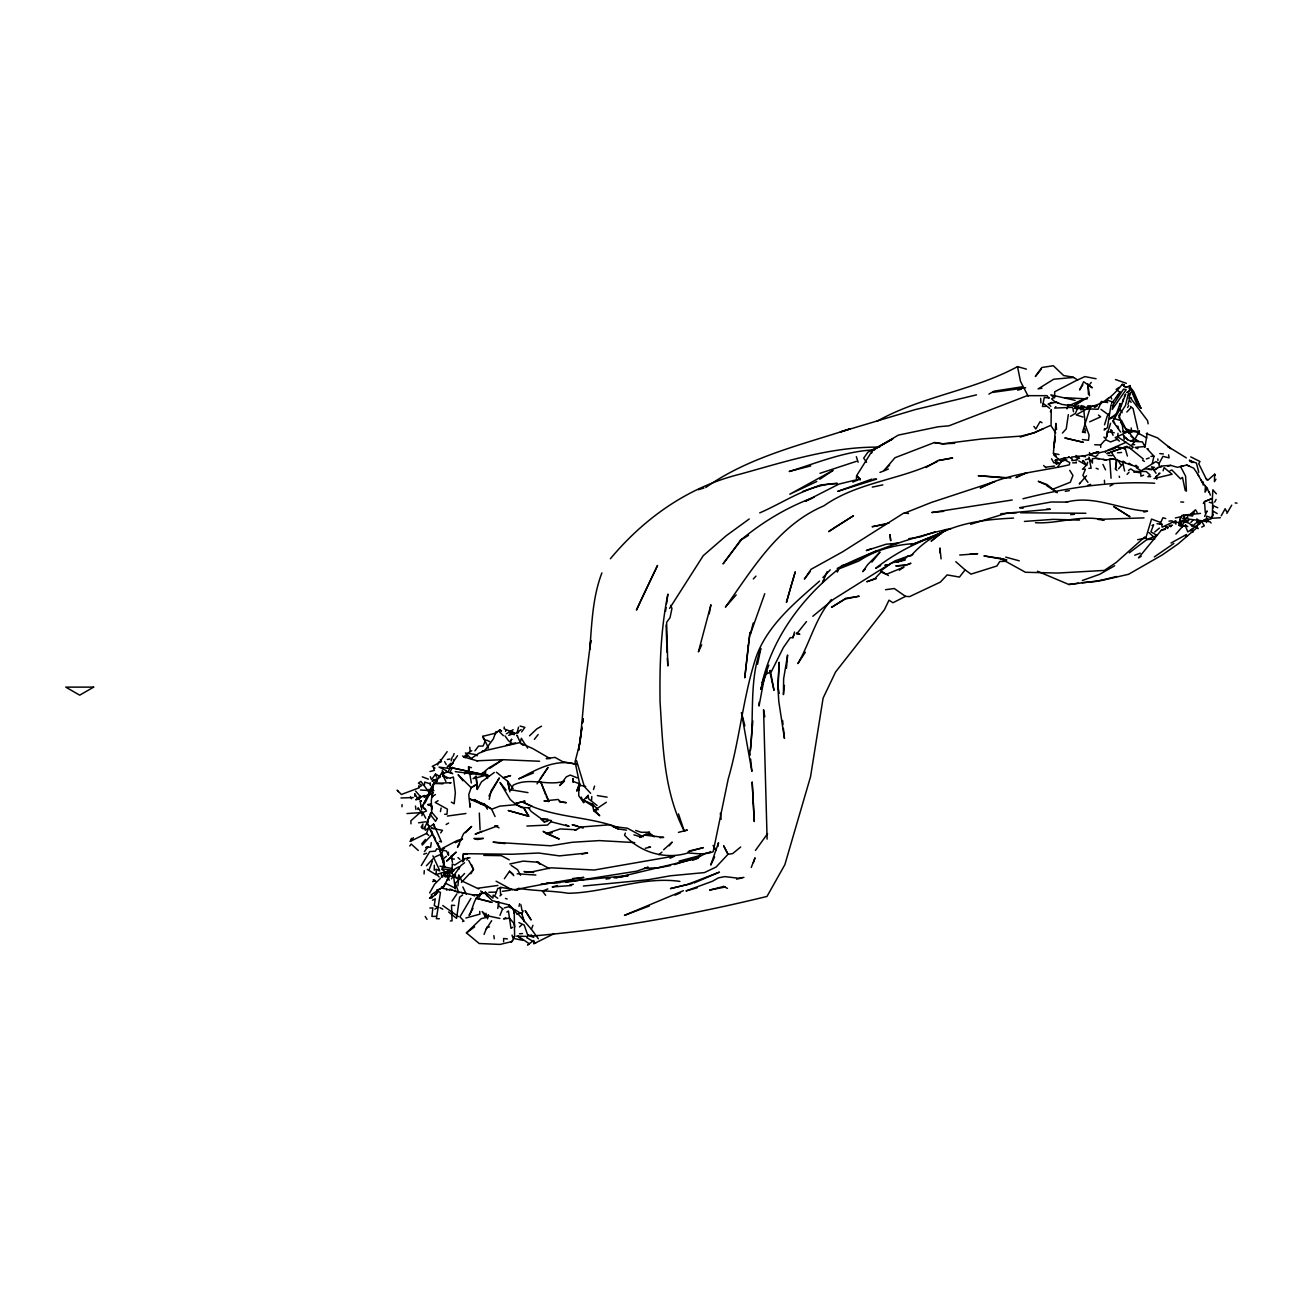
<?xml version="1.0" encoding="UTF-8"?>
<svg xmlns="http://www.w3.org/2000/svg" width="1315" height="1315" viewBox="0 0 1315 1315"><rect width="100%" height="100%" fill="white"/><g stroke="black" fill="none" stroke-linecap="round" stroke-linejoin="round"><path stroke-width="1.5" d="M1207.877 520.395L1212.282 517.222L1212.742 501.886M503.612 941.737L503.629 938.499L507.442 938.943M487.684 917.196L481.323 918.593L466.447 932.894L479.186 943.513L500.111 944.417L512.143 941.507L514.609 936.066L514.214 909.898L509.004 904.934L492.221 900.643L484.89 893.345C474.337 891.981 473.252 909.24 469.11 915.454L472.989 908.353M1054.646 397.886L1054.696 391.771L1076.936 380.199L1084.924 376.6L1096.085 378.753M1090.579 459.954L1092.453 463.061L1092.338 458.804L1096.151 458.179L1105.997 460.02L1112.983 458.804L1138.215 467.367L1135.946 465.247L1135.437 466.315M452.081 873.242L452.261 863.939L454.727 865.073L464.803 858.596L470.063 857.758M1180.278 522.252L1180.36 519.491L1179.456 523.123M434.345 865.254L434.213 870.185L436.251 869.297L439.752 870.941M470.129 803.498L470.03 807.229L468.781 794.457L471.181 787.685L477 784.102L476.079 776.245L473.088 778.661L485.482 775.39L487.668 778.431M759.149 702.21L759.051 706.04L764.903 674.595L771.363 671.653L783.313 647.654L790.282 637.66L792.945 637.676L793.948 634.685M1206.414 478.627L1207.778 480.254L1214.666 474.205L1214.419 481.652L1215.948 479.252M449.812 873.374L449.911 870.579L435.857 874.607L427.342 869.429M941.096 558.908L939.913 547.977L940.028 552.941M427.556 824.209L429.265 826.28L427.556 824.209L427.589 820.708L431.649 812.144L431.304 800.638L433.703 783.395L451.094 782.704L449.878 782.869M418.301 850.493L411.201 844.016L409.754 846.005M479.318 813.048L480.074 829.781M444.881 866.897L441.15 856.098L439.374 846.005L438.585 846.663L439.769 848.274M401.963 806.785L402.094 804.583M1106.836 436.81L1107.148 431.468L1114.216 432.783M591.569 800.325L591.799 796.545M1068.635 457.39L1055.238 460.283L1056.422 464.113L1059.249 462.995L1056.537 463.012L1056.422 464.113M424.071 873.965L424.285 870.612M1117.98 433.309L1117.75 436.892L1133.251 447.215L1130.982 449.04L1143.294 458.984M1056.208 455.976L1053.397 453.396L1055.879 423.414L1056.57 429.463M487.684 896.403L486.55 895.055M1205.428 486.271L1205.033 492.172L1207.334 488.342L1202.535 482.737L1197.439 473.581L1193.658 468.156L1186.705 465.033L1177.533 467.335L1170.679 465.362L1160.833 466.085L1161.54 466.874L1157.989 467.532L1155.507 469.537L1144.872 468.814M1206.43 522.433L1206.595 516.138L1212.759 518.241L1220.353 517.716M757.555 664.272L760.81 648.509C748.86 681.269 754.366 716.675 750.323 750.618L752.821 720.932M1203.093 485.021L1203.34 481.997M786.452 668.299L787.603 654.985L783.625 678.819L783.428 694.616L784.43 685.345M485.366 774.551L485.646 771.395M457.932 885.784L458.54 879.308L454.185 876.415L455.582 875.001L450.749 876.415M504.253 727.031L504.089 728.773L512.456 732.225L509.842 733.54L514.379 734.691L512.686 732.061L515.875 733.458L521.135 729.595M856.361 478.463L856.64 475.668L873.045 449.5L892.819 438.881L873.423 449.944M1116.928 470.491L1115.498 469.176L1116.451 459.494L1119.147 460.957M1148.488 469.356L1151.545 469.718M1129.01 464.425L1129.141 463.225L1132.084 465.263M424.367 785.285L424.729 782.096L430.367 783.871M427.819 822.73L427.589 820.708M447.1 875.576L447.856 871.467L449.796 874.968L443.336 887.231L445.16 884.058M422.362 828.532L422.756 825.508M581.871 728.494L578.6 750.306L581.92 726.998M582.627 722.625L583.137 718.713M431.78 809.629L432.109 807.098L431.978 808.051M435.857 874.607L436.35 870.99M665.571 611.294L666.08 607.481M666.606 603.651L667.889 594.101C660.689 629.54 659.538 665.719 660.064 701.865C662.875 745.572 663.681 791.088 684.195 830.916L687.367 830.061L678.441 832.379M1055.238 436.629L1053.759 447.626L1055.32 437.533M423.019 796.611L424.285 796.676L424.449 795.46L421.047 796.857L418.91 799.454L420.175 796.101L421.047 796.857M582.496 722.938L583.055 718.878M1077.347 405.99L1074.158 406.795C1095.198 410.017 1109.548 400.68 1122.385 384.161L1124.259 384.884L1123.733 386.183L1126.577 387.267L1130.16 385.591L1129.404 390.933L1127.07 392.347L1129.404 390.933M1115.498 469.176L1116.879 459.527M1068.339 414.636L1066.251 428.854L1062.421 433.062M431.287 842.668L430.613 847.09L425.649 847.633L428.098 846.597L424.433 851.594M1147.239 432.964L1144.954 447.445M717.891 846.449L718.516 842.701L710.725 865.056L714.62 856.936M497.76 908.484L498.829 901.991L495.771 901.86M1181.347 523.748L1181.856 520.724L1189.319 523.321L1192.524 526.51M440.426 811.651L441.084 808.035M709.212 613.908L710.922 604.769L698.413 651.862L701.717 644.876M1138.017 447.412L1137.754 448.694L1135.075 447.429L1144.905 446.508L1142.406 441.873L1130.916 441.232L1127.596 439.703L1123.109 435.166M441.561 886.869L441.643 888.085L449.368 889.811L450.042 889.039L454.859 891.143L472.266 894.775L480.041 894.808L482.079 891.817L482.375 893.016M1145.776 538.147L1151.529 519.08L1160.405 522.4L1160.077 524.077L1162.887 517.748L1165.731 518.554M1212.775 512.965L1212.775 510.943L1217.213 513.59M424.285 796.676L433.358 792.764M505.535 731.436L505.782 730.203M454.135 753.61L453.133 756.273M1069.506 463.817L1069.769 462.601L1064.476 459.757L1060.991 461.91M1138.774 433.901L1139.382 431.057L1122.78 431.632L1128.5 431.468L1115.219 437.566L1119.41 441.133M489.229 799.306L491.054 791.022L499.338 777.938L488.933 795.97M438.585 846.663L429.38 828.466M1152.318 463.274L1153.962 456.19L1146.992 448.662L1148.406 449.056M444.076 876.793L444.355 875.626L448.349 876.595M458.031 878.141L458.82 874.886L461.729 880.886L478.759 888.956M417.792 809.35L418.17 807.755L421.556 813.015L426.52 811.01M519.014 906.298L519.655 903.668M1120.692 432.109L1112.802 421.277L1119.805 409.623L1125.673 394.073L1124.374 396.472M1128.369 393.497L1125.41 405.612L1118.703 415.885M1129.026 388.204L1130.16 385.591M1192.195 524.521L1191.9 525.704L1195.319 526.362L1198.097 528.646L1196.453 526.066M487.471 918.906L488.44 915.092M520.526 741.413L521.332 738.29L525.408 744.816M753.265 622.981L750.372 634.142L764.738 593.739M517.222 732.208L518.521 727.195M421.885 815.662L422.74 812.456L406.96 813.558M1179.719 520.395L1180.689 516.795L1175.363 517.962M451.209 760.81L452.212 757.144M792.945 637.676L794.523 632.038M449.862 766.596L450.798 763.275L447.264 766.842L452.952 763.374M763.851 678.293L760.695 689.422L767.056 671.39M1127.941 404.395L1129.256 399.875M1087.686 462.19L1086.732 465.379L1078.777 460.907M1163.101 470.803L1164.071 467.581L1172.092 474.255L1153.962 478.561M488.522 915.174L485.153 916.276L486.057 913.3M1066.942 408.866L1068.224 404.625L1074.256 406.039M1122.484 401.733L1123.273 399.119M1211.674 518.258L1213.219 514.329L1212.545 515.102M593.509 789.526L594.561 786.091M1110.583 423.298L1105.8 438.7L1103.91 437.122M452.804 762.914L451.029 765.083L457.488 755.714M1085.467 432.701L1082.524 432.043L1090.727 406.056L1087.801 406.582M499.733 729.924L501.492 730.976L499.733 729.924L496.889 732.093L495.985 731.567L493.355 738.882L484.265 751.161L479.137 753.133L471.69 758.18L471.822 759.265L465.395 752.936M1104.616 428.723L1104.189 430.038L1107.411 427.687L1111.011 404.921L1113.641 406.088M625.315 833.085L624.576 835.222C640.586 852.597 665.259 859.944 688.057 852.925C696.408 853.517 705.136 854.98 713.157 851.758L728.214 779.006C739.786 739.129 743.106 696.95 755.994 657.352C767.187 625.43 794.934 602.747 819.574 581.082M753.396 862.591L755.04 857.807L751.243 867.456M601.908 572.896C592.523 597.257 591.832 623.902 589.761 649.659L590.813 640.438L585.652 681.219L580.096 742.186L575.066 761.812L580.096 786.074M486.238 929.08L491.662 920.681M1121.103 403.935L1120.133 403.623L1116.369 413.781L1109.959 418.647M423.562 808.396L425.846 809.826L422.46 806.391L433.703 783.395L436.021 781.915L442.267 772.02L444.289 772.941L447.807 772.037L452.689 773.68L450.075 772.168L452.442 767.319M437.632 764.936L438.75 761.96M447.133 880.376L448.185 877.565M495.245 894.989L497.859 888.25L500.834 888.348M411.48 838.362L410.28 841.37L426.487 833.447L428.575 828.072M1180.081 519.902L1181.807 515.496L1184.864 515.94M429.002 870.004L432.454 861.161M871.664 453.05L873.045 449.5L867.867 452.228L863.692 458.13L866.536 462.305M538.361 938.795L531.391 929.278L532.953 925.333M484.052 934.406L486.961 927.141L489.492 926.943M442.843 850.854L441.84 853.32L442.892 857.068M499.947 915.371L502.379 909.372M1050.356 411.759L1051.244 409.639L1051.063 425.83L1055.731 432.964M837.343 572.091L838.658 568.984L858.925 560.979C875.527 549.917 895.071 544.657 914.845 543.572M1194.135 512.16L1192.508 515.99L1183.336 514.806L1183.812 518.373M1078.826 405.398L1075.44 413.354L1070.509 416.28M1118.868 417.841L1120.101 414.965M521.743 914.106L523.156 910.9M485.728 739.951L483.049 746.049L478.594 746.098L474.912 750.849M466.907 860.191L467.893 857.988M428.032 820.281L424.351 828.532L423.233 828.762L421.195 827.151L422.986 823.995M1197.11 525.638L1198.491 522.614M1204.639 516.384L1207.154 510.976L1205.28 512.751L1204.556 501.607L1211.97 498.549M448.086 771.56L449.812 768.552L439.029 767.089L446.278 770.656M422.46 806.391L433.457 785.302M517.633 914.385L510.45 906.314L504.368 907.86M463.62 860.947L464.803 858.596M510.713 790.167L513.212 785.187C529.518 776.787 547.402 786.469 564.447 781.192L559.763 785.565L566.223 776.935L570.233 775.045L577.17 777.855M823.815 579.997L822.533 582.529L827.119 571.68M424.926 803.103L432.01 789.197M514.609 936.066L513.82 938.466L523.058 940.357L517.913 936.181L529.435 943.841L527.496 944.992L533.808 940.488L533.726 943.808L553.779 933.831M433.112 786.354L431.731 789L432.799 789.263M1214.698 502.083L1216.079 499.437M528.252 934.85L526.789 937.644L535.715 943.003M484.89 893.345L485.531 892.162L492.944 898.079L493.158 895.088L497.728 898.26M1139.382 431.057L1135.585 438.092L1130.916 441.232M478.808 897.701L480.764 894.151L479.844 893.444L480.041 894.808M1101.23 402.226L1098.074 409.244L1086.256 408.834M1205.756 519.704L1204.787 521.463L1205.641 520.937M476.079 776.245L477.312 789.427L481.487 781.85L494.325 772.447M755.435 850.443L767.615 833.611M1221.208 515.809L1225.169 508.708L1226.616 511.666M429.66 892.918L434.575 884.222L440.426 878.387M1127.547 407.568L1128.665 405.579M1226.846 513.442L1231.728 505.157M1181.906 525.984L1187.461 516.762L1188.185 519.063L1210.03 521.759L1211.082 523.041M768.831 665.111L762.092 683.077C772.579 637.446 802.249 597.602 838.658 568.984L836.176 571.335M421.293 865.517L429.758 851.61L435.331 851.15L436.761 848.8L446.459 850.986L448.514 855.309L448.399 852.186M459.543 844L457.521 847.271L463.57 833.644L471.658 826.445L465.461 832.707M1082.82 384.769L1079.631 389.98L1083.642 381.745L1092.288 387.826L1087.867 384.227L1088.458 394.434M586.408 798.254L588.183 795.361L588.578 798.813L597.026 805.47M430.367 789.23L435.643 780.962M470.77 873.785L473.482 869.544L471.444 864.58M1128.829 395.141L1130.538 392.511L1128.862 398.675L1131.541 397.968M805.355 652.224L797.876 663.598C810.007 642.788 815.267 618.461 831.359 599.541M537.03 783.855L548.043 767.401L540.399 778.611M669.598 608.401L703.262 555.653L726.357 535.616L749.205 519.014M440.706 832.905L442.465 830.324L431.073 828.154L433.621 828.417M706.369 852.991L699.054 856.903L674.447 864.58M452.031 901.071L456.946 893.871M1203.307 503.464L1204.556 501.607L1212.397 498.401M433.473 896.37L437.648 892.096L435.446 894.89L435.232 893.806M1057.967 466.578L1061.698 461.121L1059.085 459.658M504.352 878.749L509.53 871.237L512.932 873.998M692.594 860.355L697.887 858.169L700.221 854.832M447.856 871.467L447.659 873.209M1211 519.047L1212.282 517.222M438.881 777.872L440.394 776.672L435.479 774.108L431.484 779.746L430.334 776.705M1210.359 495.13L1209.027 491.646M451.44 878.831L460.907 865.533L464.557 862.755M1187.445 521.874L1188.99 519.721L1183.664 522.384M440.015 761.615L447.166 751.654M521.644 731.896L524.899 727.359L520.099 726.061M1109.202 413.436L1107.23 416.082L1104.534 424.778M1117.931 411.168L1119.87 408.62L1122.122 412.729M796.857 633.715L806.49 621.568M1111.52 403.442L1120.298 392.034L1116.106 397.475M810.27 571.483L804.386 579.077L811.043 569.313L842.52 551.873L904.062 512.899L908.007 513.36M1089.971 384.062L1091.236 382.435M955.791 561.686L965.079 569.872L959.473 577.071L947.145 574.902L940.406 582.085L909.586 596.615L905.493 596.369L892.951 602.747L889.006 600.182L884.403 609.749L835.633 671.916L823.108 698.068L810.566 776.606L784.858 864.695L766.99 896.436C689.783 915.273 611.294 929.311 532.082 936.05M1133.99 472.397L1134.763 471.395L1146.22 471.526L1150.083 474.994L1147.864 476.704L1150.724 476.605M1114.824 417.052L1116.156 414.126M534.367 739.326L538.147 734.559M1041.316 369.088L1035.332 376.485L1041.842 367.493L1053.348 365.734L1063.605 375.531L1073.139 377.158L1077.692 380.002M669.22 845.792L672.212 842.093L663.615 849.769M420.192 801.065L421.31 801.016L420.192 801.065L421.096 807.131M1138.938 441.347L1136.078 439.835L1131.952 444.782L1134.648 444.634M421.737 843.868L425.485 839.43M1055.879 406.631L1054.663 408.061L1072.35 407.371M410.28 841.37L413.42 837.721M1164.991 528.548L1161.194 530.372L1138.511 557.889L1141.173 556.261M1175.922 534.054L1183.122 525.786L1180.952 524.504L1181.281 526.312L1183.122 525.786L1179.078 525.458L1178.98 522.334L1174.837 522.4M428.263 819.048L429.873 817.223L428.969 816.484M1118.555 468.798L1122.106 464.721L1120.495 464.458L1118.588 461.006M494.736 734.543L496.889 732.093M736.17 594.906L725.403 607.119C752.887 568.672 778.102 525.326 823.831 505.864C857.939 481.767 901.186 479.942 937.595 461.368M1086.486 475.783L1079.27 483.953L1080.355 482.901M1100.721 447.396L1100.655 444.93L1104.567 440.574L1106.194 439.9L1110.468 441.955L1117.569 439.243M1127.07 474.403L1129.043 472.2M511.206 942.082L512.603 940.537M517.798 733.096L518.603 732.225M1182.645 518.8L1184.24 517.074M1190.88 522.482L1192.952 520.214M903.767 560.239L907.432 556.245L910.966 555.834C937.644 525.507 975.188 519.836 1013.536 518.11M433.029 858.777L426.389 865.763M753.331 578.962L755.961 576.118M1206.775 520.559L1208.074 519.178L1206.956 519.326M454.842 883.877L464.557 873.505M461.434 882.398L473.482 869.544L468.748 860.536M871.861 562.097L880.014 552.119L867.621 564.71L862.722 571.68L865.352 568.951M441.298 877.138L446.081 872.124L444.108 874.048L444.832 873.39L445.982 877.335M822.927 577.548L830.258 569.822M1126.823 412.039L1130.966 407.666M588.183 795.361L583.531 800.243L583.712 802.594L578.764 795.789L578.847 785.055L585.717 786.386M610.39 558.744C644.12 518.274 688.123 487.01 739.671 474.271C785.318 461.68 831.77 446.41 879.62 447.166M433.95 779.647L432.24 781.373L438.355 778.003M519.524 926.943L521.693 924.774M432.586 897.652L429.611 898.244L432.093 895.762L431.156 894.857L443.254 886.787M432.076 832.822L432.586 833.858L422.296 845.085M889.598 465.083L884.058 470.507L894.956 457.735L934.39 442.563L943.085 443.845M1180.508 523.206L1185.818 518.028M437.648 844.394L438.487 843.589L436.728 842.685M446.788 860.931L456.206 852.087L446.804 860.931M551.264 821.431L547.451 825.08L526.904 826.05M1157.989 467.532L1155.507 469.537M1190.502 530.964L1193.017 528.646M427.556 794.983L424.975 797.137M1144.823 536.914L1116.353 562.343L1104.386 570.414L1057.638 573.061L1025.453 572.272L1000.255 558.365L983.916 555.916L1006.846 559.976L1000.255 558.365M421.704 811.191L410.855 820.79L410.97 823.815M1155.474 477.23L1160.011 473.203L1158.827 473.384M1190.946 513.738L1195.499 509.793L1197.127 512.439M431.945 796.742L435.364 794.589M499.93 895.926L501.722 894.381M483.246 772.678L488.67 768.026L502.741 759.692L539.561 761.254M1196.403 528.219L1177.993 544.015L1162.082 555.045L1128.549 574.293L1101.855 580.425L1068.865 584.501L1037.453 571.236M1080.93 409.918L1083.527 407.749L1085.368 425.057L1089.099 435.134L1088.508 440.295L1082.393 439.539M420.175 796.101L415.721 799.799L418.104 799.241M448.908 871.845L446.788 873.604L458.804 866.815L459.017 869.116M740.674 847.008L732.669 853.599L728.017 854.29L716.1 867.029L704.462 872.585L670.436 875.79L648.229 879.735L583.367 886.031M812.818 616.275L833.233 599.476L879.949 570.118L895.137 560.798L912.857 554.552M1154.702 531.983L1159.419 528.104M658.864 854.684L661.987 852.136M470.441 751.424L464.507 756.224L467.252 756.339M1156.477 535.698L1146.959 539.495L1129.289 552.826M1097.943 454.678L1095.395 456.732L1089.593 454.711L1089.51 452.508M446.475 856.295L442.514 859.484L441.873 857.561M1193.839 524.8L1198.639 521.003L1196.864 518.833M464.491 773.993L467.581 771.593M819.787 479.252L833.053 470.392L789.773 494.21L816.845 481.471M439.391 841.353L441.495 841.945L433.588 824.061L425.403 830.242L424.416 827.382M466.447 932.894L474.616 926.845M462.633 894.956L459.625 897.159L456.568 918.347L448.645 912.002M511.091 907.235L510.286 907.827L509.004 904.934M880.688 570.957L891.734 562.886L905.098 560.108M1185.489 526.23L1187.823 531.901L1200.283 523.419L1198.77 523.502M1081.341 400.565L1073.697 405.99L1087.719 397.475L1067.599 406.22M1120.101 392.445L1116.156 389.388L1119.049 387.383M1154.307 556.935L1173.851 543.457M1109.909 418.795L1113 416.691M449.796 874.968L448.892 876.76M899.296 570.217L903.964 567.077L886.326 574.31L881.066 572.074L874.919 578.551L866.733 581.756L876.365 578.633M606.346 802.249L593.739 810.747L599.722 815.76L595.58 811.273M1128.517 470.376L1130.736 468.896L1135.157 471.888L1140.812 472.94L1140.894 476.194L1143.573 475.225M506.867 912.035L508.428 910.999L510.96 928.341L512.636 927.322M489.722 768.387L502.741 759.692L476.786 760.793M705.777 487.503C748.728 457.028 801.016 444.963 850.378 428.756L840.269 431.978L915.092 409.639L976.503 394.862M419.091 787.208L421.901 785.384L418.4 783.115L420.882 781.389L429.479 792.797L428.904 789.427L433.95 790.644M904.457 557.708L897.142 562.31L902.337 560.354M1055.238 460.283L1058.148 459.198M1199.247 522.943L1205.296 519.211M748.531 535.353L740.444 540.317L723.036 563.905L741.808 539.216L740.444 540.317C762.437 522.088 787.077 507.097 814.001 497.333M506.357 733.819L513.129 729.677M707.388 853.402L710.495 851.528M438.092 800.671L435.199 802.413L447.412 809.152L446.952 814.215L444.634 814.297M871.664 450.946L898.342 435.101L938.154 426.783L948.97 425.813L1027.229 395.667L1047.052 395.667L1048.778 398.034M434.87 909.142L437.681 907.465L434.246 905.476L435.265 898.852L432.52 900.2M426.849 796.183L428.772 795.065M1097.302 405.908L1094.622 407.453L1094.014 406.351M541.533 726.176L536.865 728.855L529.551 735.825M1114.693 565.762L1099.587 574.343L1082.311 580.507M446.097 824.505L448.596 823.091M505.798 917.689L503.579 918.922L509.595 918.199L514.543 924.231M988.896 394.089L994.239 391.13L1022.33 386.791M1170.991 543.046L1186.508 534.449M759.725 512.883C784.891 502.051 809.202 484.084 837.31 483.427L820.741 484.939L802.692 491.531M436.021 781.915L437.172 781.274L436.629 780.305M639.912 837.474L644.235 835.091L651.106 834.466L654.328 836.735L648.213 833.02L651.106 834.466M1026.39 369.137L1017.514 366.622C973.264 390.703 920.894 396.39 876.809 421.375M429.611 898.244L432.356 896.764M880.688 565.631L875.659 568.327C895.088 553.04 917.886 541.616 941.129 533.742M837.228 568.409C873.144 550.459 911.788 537.079 950.992 528.531M442.07 848.487L456.995 840.614L462.551 839.069L455.335 842.701M926.039 467.532L938.039 460.464L952.635 457.949L939.288 460.48M1109.893 486.024L1112.802 484.528M876.842 550.558L849.901 563.445L841.501 565.697M574.836 830.258L581.296 826.987L609.782 824.784L618.247 828.96L626.548 830.16M440.887 849.983L444.503 848.159M1088.327 407.962L1076.196 414.915L1083.018 417.036M670.075 858.251L674.661 856.032L594.199 870.02L551.051 867.818L531.408 871.96L523.995 871.615L533.676 872.519M1050.833 406.335L1048.302 404.067L1051.77 402.39M1201.68 527.101L1204.343 525.836L1201.828 521.628M470.902 898.359L459.921 916.867L463.998 921.141L462.601 921.519M1108.775 397.755L1106.392 399.809L1113.279 402.226M1151.973 525.523L1153.633 524.767L1150.921 531.819L1156.658 535.205M1170.679 465.362L1167.605 466.299M1089.642 421.819L1100.671 416.839L1098.469 415.063M1050.06 425.633L1034.116 432.783L1020.193 437.09M931.694 536.964L942.691 532.033L911.164 545.035L929.82 537.687M812.308 498.138L805.191 501.311L838.954 484.084L860.207 478.89L856.64 475.668L860.125 479.975M1043.206 428.739L1034.116 432.783L1021.098 436.103L982.404 438.898L942.789 443.829L934.39 442.563M675.088 895.186L680.447 892.803M434.887 856.953L441.133 854.191L441.15 856.098M852.86 482.112L860.207 478.89M1071.758 458.245L1071.659 457.012L1085.335 455.631L1098.452 451.703L1098.814 452.853L1105.405 451.357L1115.186 448.366L1115.712 446.804L1122.139 447.84L1129.848 447.116M1128.812 433.391L1134.45 430.958L1146.861 437.977M1107.477 450.355L1126.314 442.235M542.914 891.011L547.862 888.907M694.008 883.023L719.469 872.124L687.466 884.436L670.436 888.595L692.052 883.483M483.657 892.951L485.531 892.162M482.046 831.294L475.175 834.17L497.777 825.82L494.818 825.738L499.075 827.842M1170.087 470.737L1171.895 469.981L1180.541 478.874L1182.481 477.378L1185.292 490.725M879.916 472.447L888.365 469.061M469.488 751.67L471.74 750.766M533.578 772.941L518.685 778.875C536.947 769.39 555.818 758.081 577.203 764.541M1053.249 489.032L1070.295 482.243L1072.958 475.504L1069.769 470.376M683.323 890.748L624.444 915.371L649.429 905.936M907.416 564.612L910.917 563.247L905.312 565.499L895.794 565.943L905.476 564.825M1090.053 407.108L1093.653 405.743M425.633 821.776L418.548 822.812M1146.368 458.984L1149.228 457.932M1126.922 446.262L1106.885 453.659L1121.695 448.267M508.724 735.348L513.82 733.458M1134.714 555.226L1140.236 553.204M697.887 858.169L622.587 876.201L628.06 875.543M871.401 548.684L866.306 550.558L886.162 544.213L898.178 543.259L890.633 544.065M1082.524 432.043L1085.565 430.942L1084.711 428.493M871.845 479.12L837.721 491.366L876.595 479.137L873.439 479.137M432.635 881.625L435.479 880.606L433.177 879.834L435.709 881.445M647.851 867.358L636.772 871.171L565.927 882.332M1089.593 454.711L1098.452 451.703M935.146 531.835L920.089 536.947L908.731 538.706M820.001 473.318L856.344 461.351M1062.257 458.738L1065.084 457.801M450.618 777.938L453.379 777.034L455.335 792.731L454.201 803.761L451.341 802.134M648.048 867.177L644.481 868.344L658.815 867.785L670.584 865.549M423.693 854.191L426.471 853.303M1087.883 485.268L1090.677 484.364M484.923 750.471L482.128 751.342L519.195 742.761M1085.483 459.708L1089.625 458.409M516.927 914.073L521.463 912.692L524.258 921.601L522.499 916.999M1022.988 498.747C1065.758 487.898 1110.435 480.879 1154.636 483.23M503.76 777.707L510.565 775.653L503.152 777.74M476.688 895.285L478.594 894.726M698.364 489.706L703.92 488.062M541.073 819.196L544.426 822.056L548.043 820.987M970.634 524.274L1006.501 513.195L1050.389 509.283L1046.493 509.217M439.884 889.121L436.662 890.041L436.859 891.225M697.279 887.773L685.97 890.945L712.451 881.247L718.401 877.878L724.795 876.612L738.652 878.256L743.912 877.368M679 861.128L699.958 855.572M1161.194 530.372L1165.435 529.271M557.494 885.57L552.168 886.951L571.466 885.505M810.747 465.921L789.164 471.493C817.174 462.929 845.035 451.061 874.59 449.862M723.529 886.474L709.623 890.074L725.321 887L723.529 886.474L727.474 888.365M1017.629 390.128L1021.311 389.191M429.956 771.511L434.377 770.393L433.638 768.552L434.986 768.124L432.224 766.415L441.462 761.549L440.328 759.511M1076.426 459.066L1079.516 458.294L1075.966 455.5M515.529 742.876L506.324 745.178L512.571 743.83L508.478 740.723L504.976 735.858M1048.302 404.067L1056.093 402.143M483.723 739.572L482.901 736.285L495.097 733.277M645.944 833.168L649.709 832.247L641.227 832.313L635.753 830.455M1057.605 462.042L1053.923 462.913L1051.523 458.771M1061.271 461.154L1066.777 459.823M1116.698 576.512L1095.987 581.46L1082.327 582.66M596.747 810.04L593.739 810.747L592.424 804.221L583.531 800.243L593.344 806.539M465.872 918.018L479.893 914.155L479.728 911.394M1069.555 464.754C1039.853 471.838 1007.454 473.203 980.267 487.997L995.143 481.471L931.201 502.511L904.753 513.047L908.517 513.475M1143.853 512.045L1147.568 511.206C1119.986 509.793 1094.096 494.588 1066.071 502.231L1067.616 502.116L1051.26 502.001L1019.585 507.672L1023.103 508.231M1103.581 402.094L1100.392 402.801L1100.918 403.787M1196.617 521.71L1200.431 520.871M1204.261 520.017L1208.074 519.178M645.27 848.274L650.514 847.09L648.147 847.287M889.121 522.992L872.108 526.74L886.113 524.208M736.548 879.16L741.972 877.976M509.743 863.988L523.091 861.128L538.657 862.295M872.272 487.125L882.825 484.873M569.839 884.962L573.373 884.255M447.314 759.528L449.993 759.002M1137.639 539.692L1146.154 538.032M581.871 854.043L587.641 852.942L559.434 855.884L538.69 853.024L511.88 854.257L463.455 853.682L462.666 861.604L463.455 853.682L467.236 854.093M941.918 531.309L945.206 530.701M515.48 889.762C538.279 884.716 560.995 881.362 583.827 877.401L572.699 878.519M1169.479 525.753L1172.487 525.195M1185.538 536.504L1186.804 536.273M615.979 877.828L627.781 875.691M1042.006 388.221L1038.094 388.911L1053.775 379.197L1073.55 377.454M1065.282 491.317L1069.342 490.643M1012.221 499.996L931.776 512.521L943.693 511.338M606.084 879.077L610.045 878.453M614.006 877.828L627.896 875.642M1200.529 513.392L1186.163 514.905M1025.667 387.777L992.71 392.396M478.134 888.2L497.859 885.439M885.537 589.712L894.266 588.512L905.493 596.369M443.007 783.822L433.703 783.395M447.363 816.056L465.921 813.492M502.511 891.291L510.45 890.189M1068.865 584.501L1078.481 583.186M1186.426 491.169L1185.604 476.211L1180.443 466.365L1183.434 465.97M514.099 889.729L519.195 889.055M1046.082 467.137L1054.581 466.069M552.284 832.806L546.3 833.562L543.128 831.343L559.237 839.036L546.3 833.562L560.206 828.943L576.66 829.798M627.978 875.56L541.188 884.025M1200.94 479.778L1202.535 482.737M431.172 804.073L427.704 804.468L432.093 806.21M1071.824 460.595L1077.182 460.02M1111.043 478.216L1109.745 459.149L1112.983 458.804M659.999 837.737L663.664 837.359L644.235 835.091M1168.986 521.135L1172.06 520.822L1174.098 523.008M1000.814 513.721L1016.627 512.801M1070.657 514.658L1074.454 514.313M450.371 920.96L452.064 920.829L451.522 905.246L454.743 905.443M1117.471 452.804L1121.564 452.491M429.841 908.073L432.882 907.843L431.895 916.423L435.84 916.325M959.703 555.029L977.686 553.714L970.355 553.796M885.422 565.253L888.644 565.039L884.847 565.22M519.491 933.782L522.532 933.568M455.253 771.626L485.482 775.39M1088.886 468.354L1091.154 468.222L1088.935 457.16M1150.888 456.387L1153.962 456.19M1024.418 521.43L1053.151 519.359L1079.467 520.099M483.772 855.375L501.442 855.67L509.234 859.829M526.312 936.362L516.466 936.181M1046.444 406.319L1042.45 406.483L1044.274 397.492L1049.304 397.919M942.789 443.829L954.739 443.303M1146.959 539.495L1154.702 539.183M546.744 883.072L560.174 882.562M400.927 797.991L413.239 797.548M1006.402 561.275L999.795 561.489L996.902 565.992L970.996 574.129L965.079 569.872M1095.642 452.935L1098.814 452.853M445.884 781.521L441.84 773.006L444.289 772.941M1085.878 513.261L1020.637 512.784M488.835 892.244L496.347 892.162M1072.711 462.847L1076.344 462.814L1076.163 461.927M1144.017 517.896L1098.058 519.359L1104.238 520.05C1081.325 514.247 1058.641 524.044 1035.464 522.729M547.73 819.031L541.649 819.064L531.26 811.486L528.203 807.558M439.374 918.758L436.383 918.659L440.459 892.392L437.616 891.356M1094.705 444.749L1100.655 444.93M1074.421 408.439L1082.311 408.702M1121.695 384.785L1124.259 384.884M449.368 889.811L452.245 889.926M1087.176 398.889L1064.953 397.722M1116.862 426.224L1118.046 426.29L1118.523 428.937M529.978 807.854L521.151 807.443L514.97 803.679L510.121 799.372L500.029 782.474L506.094 790.101M451.867 858.974L454.382 859.09M1058.641 403.294L1055.337 401.782L1061.862 404.412L1070.969 405.678M1180.788 501.952L1183.632 502.116M1108.2 455.385L1111.964 455.615M420.504 790.003L427.967 790.463M449.319 871.155L456.305 877.516L453.708 877.187L455.237 888.956L454.875 882.381L458.886 892.918M517.189 873.801L535.863 875.034M1010.906 477.97L978.229 475.718L1005.679 478.003M634.734 842.586L599.311 840.597L572.14 842.29L550.574 845.792L493.01 842.175L504.993 843.605M442.777 868.87L454.102 870.546M1096.135 458.524L1099.176 458.787M1159.797 453.593L1163.397 453.938M518.915 922.604L524.192 925.053L527.759 935.261L530.405 935.54M545.61 794.589L540.728 781.899L548.963 801.476L543.966 800.95L558.168 799.471L560.667 802.019L566.354 802.692L559.253 801.443L560.667 802.019M1156.97 523.715L1162.263 524.373M1235.163 502.905L1237.004 503.152M597.372 795.591L607.119 797.153M527.989 792.616L509.513 789.542L507.639 781.274L496.396 772.217M1101.263 401.437L1107.657 402.538L1106.194 401.141M499.897 918.445L486.977 915.684L482.145 911.509L485.153 916.276M796.249 633.534L799.832 634.208L796.676 633.09M439.884 866.158L451.456 868.393L453.133 871.516M1075.128 400.352L1050.816 394.878L1053.89 397.557L1051.622 398.905L1055.814 402.62M492.188 902.435L476.194 898.26L490.166 901.728M679.888 881.395C642.575 876.037 605.689 892.606 568.228 893.28C551.675 890.551 534.86 891.11 518.554 888.299M1053.397 453.396L1058.97 454.513M1154.554 467.466L1151.48 466.825L1156.049 473.236M488.67 775.702L449.714 767.352L488.67 775.702L482.391 772.661M1087.62 405.99L1090.842 406.68M1065.051 437.994L1083.412 442.333L1065.084 438.027M1179.078 525.458L1180.097 525.688L1178.98 522.334M1105.997 460.02L1103.022 459.313M577.515 826.001L572.14 824.735L583.219 828.072M575.855 764.245L562.524 761.599L555.029 757.391L546.202 758.558L550.13 758.607L532.444 748.399L520.313 743.139L523.025 745.293M1082.294 456.075L1085.401 456.815L1085.335 455.631M427.983 804.813L431.517 805.701M1209.274 502.314L1212.151 503.037L1212.857 489.821L1216.359 493.832M517.699 890.189L500.177 887.247L500.588 894.595M1005.728 557.133L1019.257 560.815M468.6 773.664L468.584 766.859L471.444 767.664M1084.333 406.516L1081.045 405.579L1081.226 406.713M463.718 756.914L477.641 760.99M1113 418.236L1119.624 420.241M618.56 827.677C587.197 815.81 551.922 818.062 522.187 801.755L514.97 803.679L525.014 801.131L522.187 801.755L532.098 806.243M633.929 834.861L641.161 837.047M1130.571 440.541L1133.333 441.413M505.453 898.441L507.13 898.967M442.629 775.965L449.911 778.283M487.635 747.791L488.473 748.054L482.901 736.285M1134.944 431.846L1125.788 428.871L1121.498 420.373M1115.498 379.558L1126.363 383.306M527.759 935.261L533.726 937.316L531.178 934.834M543.687 891.225L542.142 890.682L545.643 895.301M478.611 802.479L474.337 799.536L491.103 808.774L484.216 804.024L469.471 798.895L482.293 804.517M1126.1 446.969L1131.344 448.793M1075.341 456.65L1078.399 457.719L1078.349 456.502M1096.168 468.304L1098.239 469.077M422.296 776.836L428.378 779.154M1146.318 433.523L1157.512 437.911L1170.975 448.694L1167.687 446.393L1186.344 457.883M454.859 891.143L457.899 891.915M1189.664 466.283L1186.705 465.033M465.411 771.264L471.822 774.025M523.781 807.887L528.729 816.237L508.379 810.566L528.729 816.237L523.781 807.887L516.236 804.649L499.716 806.144L491.629 809.251L495.065 816.516M1122.139 447.84L1124.769 448.99L1125.032 447.84L1127.382 456.042M1126.577 387.267L1123.733 386.183M475.816 754.613L466.809 753.133L467.039 754.432M480.041 803.465L487.783 806.917M461.187 892.507L464.014 893.115M1217.789 507.771L1212.742 505.47L1212.89 508.215M1044.768 484.298L1038.258 481.29L1046.954 484.512L1057.178 492.665L1046.313 485.35M618.247 828.96L612.987 826.494L627.452 828.236L643.101 836.8M486.846 740.213L489.673 741.594M565.713 824.752L569.116 826.395L551.675 821.908L551.297 820.544L541.649 819.064L544.426 822.056M1190.733 456.897L1199.954 461.483L1198.754 463.784L1206.644 479.778M472.266 894.775L474.633 895.975L474.14 894.989M445.637 883.302L453.922 887.51M496.1 881.182L512.39 889.959M549.374 868.623L537.013 861.884L540.153 864.35M439.95 907.662L442.793 909.207M1136.308 467.778L1141.256 470.737L1155.918 461.598L1159.025 463.636L1162.92 456.354L1169.117 457.899L1168.575 454.842M1042.006 422.723L1040.116 421.589L1035.809 429.002L1033.886 426.405M444.634 871.22L441.741 869.412L444.355 863.117L443.845 859.944M1112.243 430.778L1110.665 429.791L1113.082 435.314M880.705 570.743L888.414 575.559M1142.521 460.201L1144.412 461.401M462.551 755.977L465.263 757.719M514.691 909.487L520.346 913.185M1125.377 462.666L1123.059 461.138L1122.583 461.943L1124.637 471.033M511.157 865.385L517.535 869.642L520.543 875.264M458.393 916.588L442.761 905.525M1189.68 460.217L1193.017 462.551M1100.951 409.376L1108.331 414.702M1185.588 525.03L1187.757 526.674M503.185 909.191L498.714 905.821L498.221 902.254M1130.933 436.251L1134.056 438.668L1120.495 422.312M431.238 831.244L432.043 831.869L430.613 829.88M1043.337 403.475L1049.666 408.373M1130.489 406.45L1133.053 408.505L1137.804 429.232M1068.931 456.667L1072.465 459.609M426.487 833.447L428.706 835.403M1053.709 454.908L1057.901 458.606M1191.637 462.486L1189.368 460.414L1196.453 463.077L1198.754 472.299M457.982 857.561L459.954 859.402M1148.916 532.542L1153.271 536.602M592.424 804.221L598.259 809.678M1125.377 437.599L1127.596 439.703M1043.65 465.526L1045.885 467.729M498.944 731.304L503.398 735.677M440.015 850.542L440.541 852.12M509.53 871.237L513.803 875.659M480.715 890.913L482.243 892.491M436.876 874.574L439.161 876.99M1140.878 408.291L1136.735 403.869L1129.503 386.248L1133.727 391.706L1140.878 408.291L1130.39 387.941M590.649 793.323L584.402 786.633L576.545 760.629M441.84 773.006L446.936 778.562M517.633 736.071L516.861 735.216L520.691 743.106M415.589 791.104L419.353 795.361M517.946 913.777L531.391 929.278M462.913 780.716L458.097 774.716L471.181 787.685L477 784.102L477.312 789.427M398.264 791.646L397.146 790.167L401.42 794.457L419.091 787.833L418.91 785.614M1129.914 400.763L1131.114 402.357M513.146 788.638L507.639 781.274L509.875 791.827M1087.916 482.391L1082.87 475.389L1085.45 469.225L1082.508 469.208L1086.453 465.148L1083.346 460.48M439.687 775.702L440.394 776.672M1130.16 397.59L1147.568 420.668L1148.159 423.824M1111.389 452.376L1115.564 458.442M484.216 804.024L487.438 809.185M425.205 916.456L427.013 919.382M417.282 797.843L414.8 793.668L414.882 796.413M713.075 845.414L715.985 850.411L714.012 846.959M1028.1 396.094L1020.489 381.366L1017.514 366.622M434.279 837.145L434.821 838.115L433.786 835.83M525.901 745.063L527.594 748.087M410.444 796.808L411.529 798.764M1214.666 474.205L1215.175 475.142M444.667 761.648L446.229 764.541M546.3 796.397L548.963 801.476M1197.439 473.581L1198.902 476.392M430.876 793.833L431.386 794.852M422.74 812.456L425.682 818.177M446.13 770.985L446.755 772.201M1113.328 420.57L1114.709 423.414M442.284 770.541L443.582 773.253M1102.94 464.442L1105.52 469.849M462.847 886.951L466.348 894.332M432.882 855.851L439.424 869.905M1111.027 397.459L1111.734 399.004M581.263 797.12L583.712 802.594M670.634 605.327L671.965 608.368L670.025 617.705L666.623 622.34L667.823 665.932L667.395 658.207M678.491 813.903L684.195 830.916M1207.334 488.342L1208.764 492.007M435.479 774.108L436.629 777.149M1119.591 417.25L1122.205 424.4L1123.207 431.961M512.028 935.129L512.932 937.907M856.344 456.683L858.12 462.272M1119.18 476.211L1119.542 477.394M744.865 725.749L741.463 712.566L751.884 771.395L750.635 759.166M433.588 824.061L434.295 826.823M447.823 874.853L449.22 880.343M453.872 759.544L454.102 760.481M441.067 873.423L442.054 877.335M446.574 889.269L446.804 890.222M1192.278 529.189L1192.968 532.328M513.409 909.898L514.181 913.383M769.653 670.732L773.993 690.342L770.294 670.403M451.423 857.216L452.442 862.344M451.341 855.457L451.801 857.758M514.297 924.56L514.757 926.943M520.921 904.786L522.055 910.703M779.203 693.399L777.872 686.266L779.17 662.267L778.003 689.027L777.872 686.266L778.776 701.372L784.447 738.422L783.411 728.444M1131.179 427.934L1131.788 431.254M1072.909 408.373L1073.517 411.743M764.804 716.741L763.571 709.755L767.105 839.118M468.584 766.859L471.345 783M476.885 754.925L477.049 755.862M1082.623 460.677L1082.804 461.861M1161.671 523.962L1162.131 527.184L1175.774 520.691L1175.84 524.192M720.324 813.212L721.179 819.229M1120.133 403.623L1120.495 406.187M1087.867 384.227L1089.461 395.651M1123.7 435.742L1124.21 439.522M415.491 806.046L415.935 809.481M469.751 747.216L470.178 750.618M435.265 838.839L435.512 840.893M493.881 935.639L494.259 938.779M1068.224 404.625L1068.322 405.53M1156.427 476.26L1156.74 479.235M782.589 720.472L783 724.45M749.797 751.029L750.224 755.089M443.27 861.867L443.5 864.35M1136.078 439.835L1136.176 440.936M432.586 833.858L432.668 834.778M579.323 790.101L578.847 785.055L576.759 791.153L579.833 783.904L573.044 781.406L572.978 778.562L573.077 782.359M430.202 782.869L430.449 785.565M1158.942 462.88L1159.222 466.102M1104.403 480.271L1104.584 482.884M1040.642 398.33L1040.921 402.883M667.083 652.404L666.08 625.085M1105.405 451.357L1105.471 452.508M1157.825 458.951L1157.907 460.497M421.54 806.292L421.655 809.547M432.454 793.093L432.553 797.022M748.334 645.418L744.767 677.85L749.994 632.515L748.334 645.418M511.666 739.359L510.565 741.216L511.666 739.359M1113.46 404.445L1112.178 409.491L1126.166 389.569L1123.503 389.191L1113.46 404.445M790.742 587.016L786.419 602.434L795.263 571.811L790.742 587.016M889.976 534.712L890.699 540.58L889.976 534.712M1168.032 527.233L1167.654 528.449L1165.337 526.51L1168.032 527.233M1171.188 525.606L1170.761 526.756L1169.265 525.556L1171.188 525.606M643.709 594.347L636.444 610.061L657.533 565.45L643.709 594.347M437.122 818.489L435.561 821.333L430.021 814.166L431.649 812.144L437.122 818.489M940.998 533.38L931.102 541.172L946.044 529.452L940.998 533.38M835.321 527.134L828.631 531.638L853.484 515.727L835.321 527.134M845.808 598.358L831.507 607.349L845.15 599.032L859.188 596.205L845.808 598.358M689.619 850.887L688.107 851.841L703.377 847.633L689.619 850.887M93.661 687.12L79.705 695.175L65.75 687.12L93.661 687.12M1021.393 474.748L1015.936 477.559L1026.982 472.677L1021.393 474.748M1185.407 525.425L1182.382 526.542L1185.407 525.425M483.279 838.395L477.329 839.529L473.91 838.493L483.279 838.395M1129.749 516.647L1113.904 506.67L1129.749 516.647M530.997 919.777L525.277 910.703L530.997 919.777M728.017 854.29L723.644 845.792L728.017 854.29M753.331 803.071L752.164 781.932L754.251 821.546L753.331 803.071"/></g></svg>
